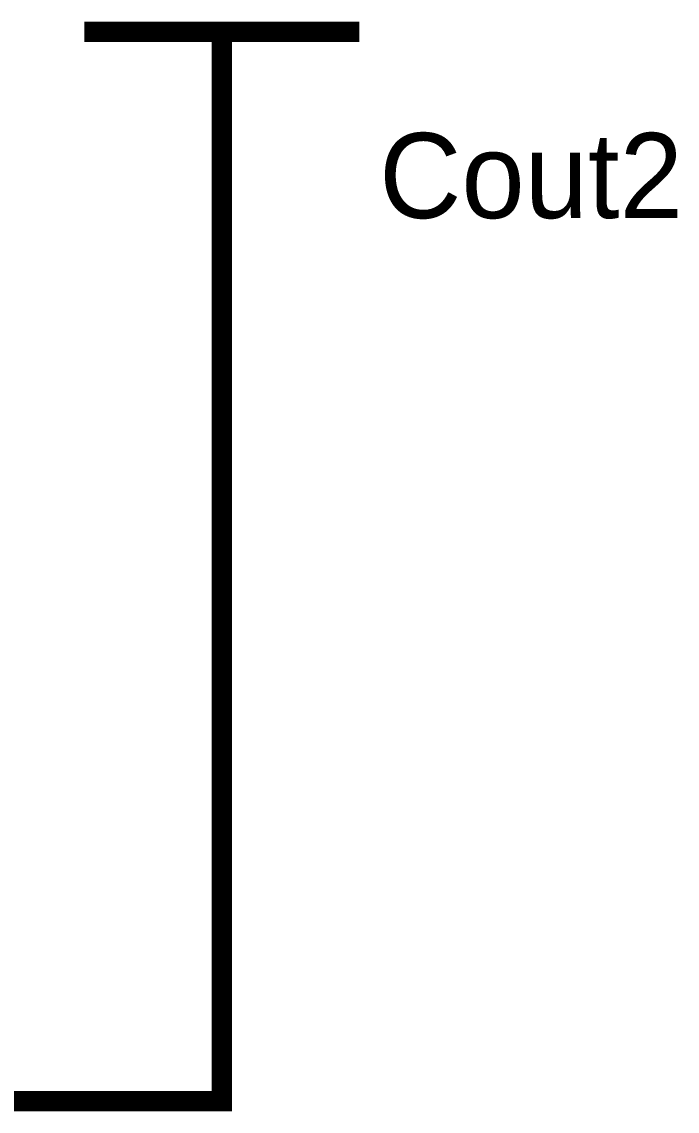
# Model space of a CAD drawing. Header units: inches. Extents: x 0 to 22.3, y 0 to 15.7.
# Drawn here: x 10.415 to 10.796, y 10.23 to 10.864 of the extents above; entities that cross this region are included whole.
import ezdxf

# ---------------------------------------------------------------- set-up
doc = ezdxf.new("R2010")
doc.units = ezdxf.units.IN
doc.header["$MEASUREMENT"] = 0
doc.layers.add('Sheet', color=255, linetype='Continuous')

msp = doc.modelspace()

# ---------------------------------------------------------------- linework, layer by layer
at = {"layer": 'Sheet'}
for points in [[(10.6116, 10.85784, 0.0118, 0.0118, 0), (10.45158, 10.85784, 0.0118, 0.0118, 0)], [(10.53159, 10.82778, 0.0118, 0.0118, 0), (10.53159, 10.85784, 0.0118, 0.0118, 0)], [(10.53159, 10.82778, 0.0118, 0.0118, 0), (10.53159, 10.72789, 0.0118, 0.0118, 0)], [(10.53159, 10.72789, 0.0118, 0.0118, 0), (10.53159, 10.23594, 0.0118, 0.0118, 0), (10.13817, 10.23594, 0.0118, 0.0118, 0)]]:
    msp.add_lwpolyline(points, format="xyseb", dxfattribs=at)

# ---------------------------------------------------------------- texts
msp.add_text('Cout2', height=0.049505, dxfattribs=at).set_placement((10.62309, 10.74955))

doc.saveas('drawing.dxf')
